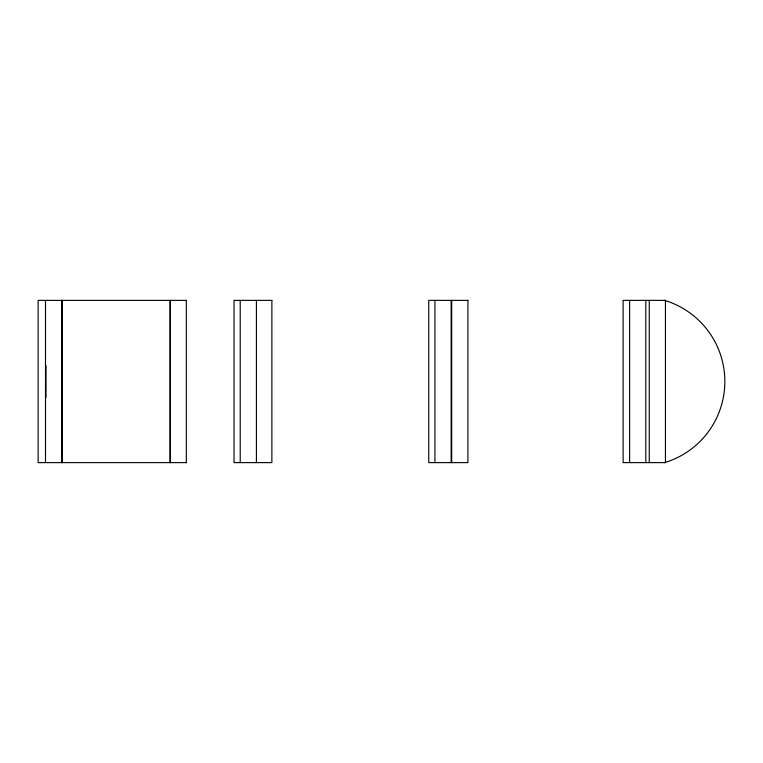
<?xml version="1.0" encoding="UTF-8"?>
<svg xmlns="http://www.w3.org/2000/svg" width="763" height="763" viewBox="0 0 763 763"><rect width="100%" height="100%" fill="white"/><g stroke="black" fill="none" stroke-linecap="round" stroke-linejoin="round"><path stroke-width="1.14" d="M186.534 300.374L38.15 300.374L38.15 462.626L186.534 462.626M649.265 300.374L649.265 462.626M645.803 300.374L645.803 462.626M629.628 300.374L629.628 462.626M451.696 300.374L451.696 462.626M451.143 300.374L451.143 462.626M434.92 300.374L434.92 462.626M256.416 300.374L256.416 462.626M240.211 300.374L240.211 462.626M186.325 300.374L186.325 462.626M170.302 300.374L170.302 462.626M170.101 300.374L170.101 462.626M62.137 300.374L62.137 462.626M61.727 300.374L61.727 462.626M45.503 300.374L45.503 462.626M664.516 300.374A84.636 84.378 90 0 1 664.516 462.626M45.666 373.384L45.704 397.723L45.704 365.277L45.666 373.384M61.898 373.384L61.927 397.723L61.927 365.277L61.898 373.384M271.876 300.374L234.031 300.374L234.031 462.626L271.876 462.626L271.876 300.374M467.919 300.374L428.739 300.374L428.739 462.626L467.919 462.626L467.919 300.374M665.441 300.374L623.113 300.374L623.113 462.626L665.441 462.626L665.441 300.374"/></g></svg>
